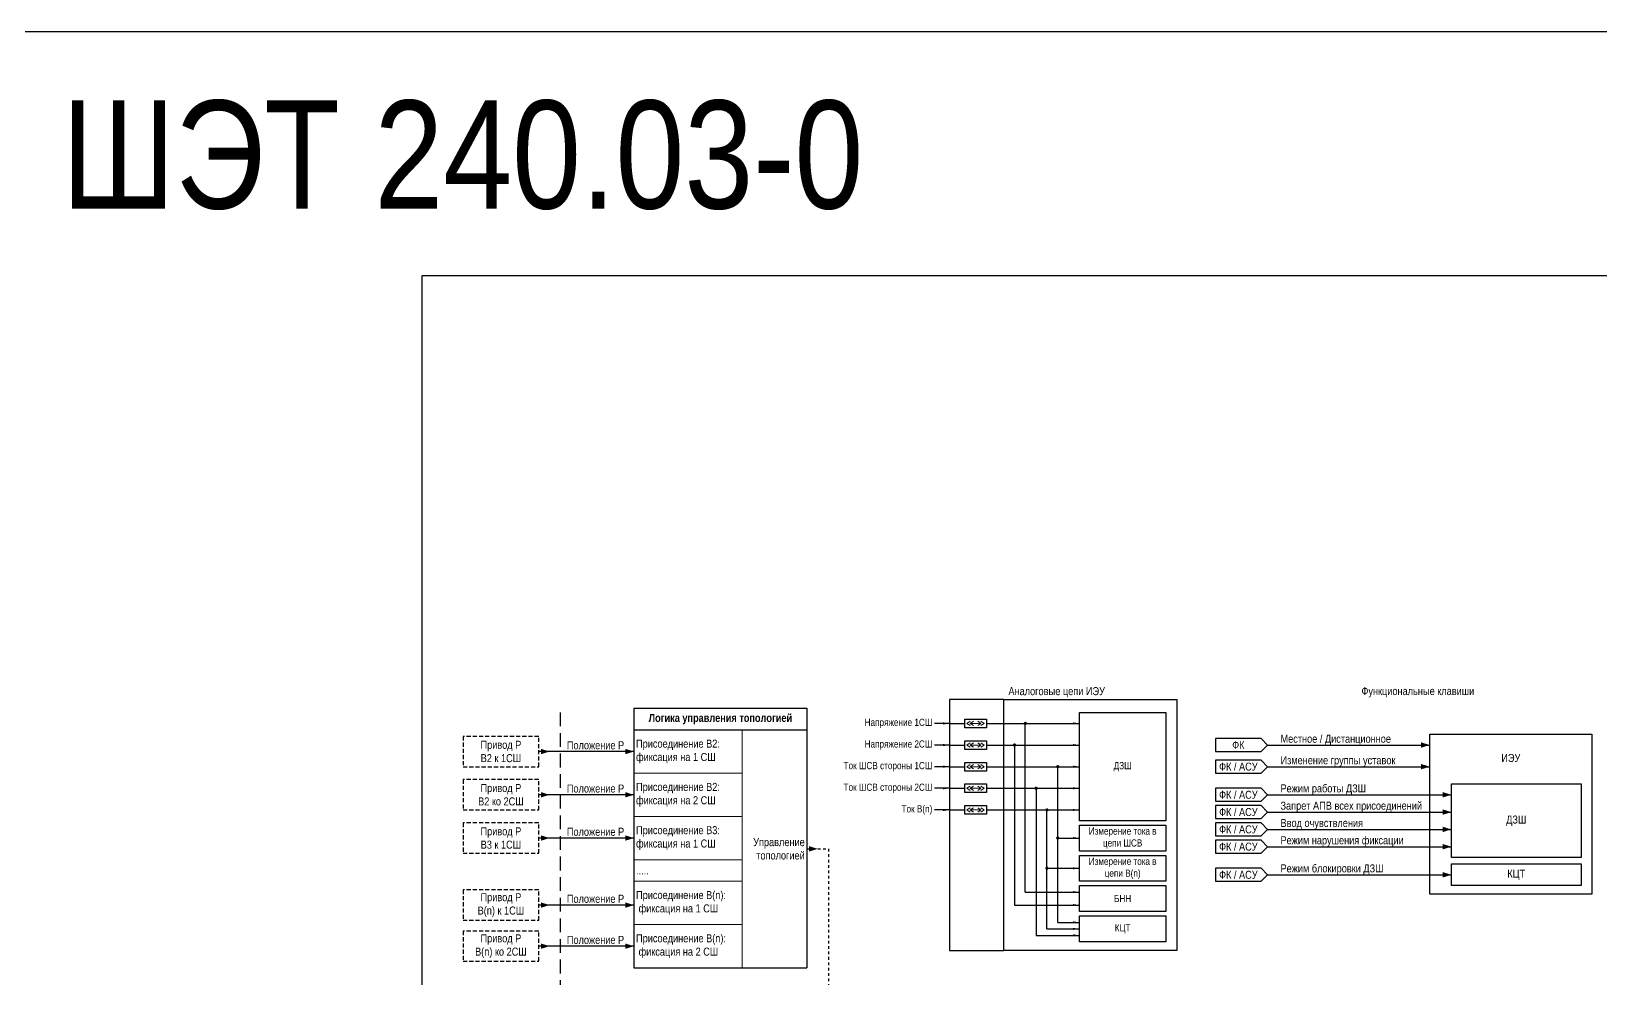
# Model space of a CAD drawing. Header units: millimetres. Extents: x -2550 to 7325, y -3772 to 3128.
# Drawn here: x -81 to 645, y 885 to 1323 of the extents above; entities that cross this region are included whole.
import ezdxf

# ---------------------------------------------------------------- set-up
doc = ezdxf.new("R2010")
doc.units = ezdxf.units.MM
doc.linetypes.add('JIS_02_1.2', pattern=[2.5, 1.25, -1.25])
doc.linetypes.add('штриховая2', pattern=[9.525, 6.35, -3.175])
for name, color, linetype, lineweight in [('Основная', 7, 'Continuous', 30), ('Тонкая', 7, 'Continuous', 18), ('Цепи внешние', 84, 'Continuous', 30), ('Цепи внутренние', 5, 'Continuous', 30), ('Цепи ТН', 200, 'Continuous', 30), ('Цепи ТТ', 23, 'Continuous', 30), ('Цепь - ФК и АСУ', 132, 'Continuous', 30)]:
    doc.layers.add(name, color=color, linetype=linetype, lineweight=lineweight)
doc.styles.add('Narrow', font='ARIALN.TTF')
doc.styles.add('Табл дан', font='ARIALN.TTF')
doc.styles.add('Табл загол', font='ARIALNB.TTF')

# ---------------------------------------------------------------- blocks, each defined once
blk = doc.blocks.new('*T138')
at = {"layer": 'Основная', "color": 0, "linetype": 'ByBlock', "lineweight": -2, "transparency": 16777216}
for p, q in [((0, 0), (80, 0)), ((0, 0), (0, -10)), ((80, 0), (80, -10))]:
    blk.add_line(p, q, dxfattribs=at)
at = {"layer": 'Основная', "color": 0, "linetype": 'ByBlock', "lineweight": 30, "transparency": 16777216}
for p, q in [((0, -10), (80, -10)), ((0, -10), (0, -120)), ((80, -10), (80, -120)), ((0, -120), (80, -120))]:
    blk.add_line(p, q, dxfattribs=at)
at = {"layer": 'Основная', "color": 0, "linetype": 'ByBlock', "lineweight": 18, "transparency": 16777216}
for p, q in [((50, -10), (50, -120)), ((0, -30), (50, -30)), ((0, -50), (50, -50)), ((0, -70), (50, -70)), ((0, -80), (50, -80)), ((0, -100), (50, -100))]:
    blk.add_line(p, q, dxfattribs=at)
at = {"layer": 'Основная', "color": 0, "transparency": 16777216, "char_height": 3.7}
for s, insert, width, attachment_point, style in [('Логика управления топологией ', (40, -5), 77, 5, 'Табл загол'), ('Присоединение В2:       фиксация на 1 СШ ', (1, -20), 48, 4, 'Табл дан'), ('Присоединение В2:       фиксация на 2 СШ ', (1, -40), 48, 4, 'Табл дан'), ('Присоединение В3:       фиксация на 1 СШ ', (1, -60), 48, 4, 'Табл дан'), ('Управление топологией', (79, -65), 28, 6, 'Табл дан'), ('.....', (1, -75), 48, 4, 'Табл дан'), ('Присоединение В(n):       фиксация на 1 СШ  ', (1, -90), 48, 4, 'Табл дан'), ('Присоединение В(n):       фиксация на 2 СШ  ', (1, -110), 48, 4, 'Табл дан')]:
    blk.add_mtext(s, dxfattribs=dict(at, insert=insert, width=width, attachment_point=attachment_point, style=style))
blk = doc.blocks.new('Point')
at = {"layer": 'Основная', "color": 0, "const_width": 1.5}
blk.add_lwpolyline([(-0.75, 0, 1), (0.75, 0, 1)], format="xyb", close=True, dxfattribs=at)

msp = doc.modelspace()

# ---------------------------------------------------------------- linework, layer by layer
at = {"layer": 'Основная', "linetype": 'JIS_02_1.2'}
msp.add_line((288, 945), (288, 880), dxfattribs=at)
at = {"layer": 'Основная', "color": 4}
msp.add_lwpolyline([(-1170, 1323), (1026, 1323), (1026, 405), (-1170, 405)], close=True, dxfattribs=at)
at = {"layer": 'Основная', "color": 1}
msp.add_lwpolyline([(100, 370), (694, 370), (694, 1210), (100, 1210)], close=True, dxfattribs=at)
at = {"layer": 'Основная', "ltscale": 0.3}
msp.add_lwpolyline([(369, 1014), (344, 1014), (344, 898), (369, 898)], dxfattribs=at)
for points in [[(369, 1014), (449, 1014), (449, 898), (369, 898)], [(576, 975), (636, 975), (636, 941), (576, 941)], [(576, 938), (636, 938), (636, 928), (576, 928)]]:
    msp.add_lwpolyline(points, close=True, dxfattribs=at)
at = {"layer": 'Основная'}
for points in [[(351, 1005), (361, 1005), (361, 1001), (351, 1001)], [(404, 1008), (444, 1008), (444, 958), (404, 958)], [(351, 995), (361, 995), (361, 991), (351, 991)], [(566, 998), (641, 998), (641, 924), (566, 924)], [(351, 985), (361, 985), (361, 981), (351, 981)], [(351, 975), (361, 975), (361, 971), (351, 971)], [(351, 965), (361, 965), (361, 961), (351, 961)], [(404, 956), (444, 956), (444, 944), (404, 944)], [(404, 942), (444, 942), (444, 930), (404, 930)], [(404, 928), (444, 928), (444, 916), (404, 916)], [(404, 914), (444, 914), (444, 902), (404, 902)]]:
    msp.add_lwpolyline(points, close=True, dxfattribs=at)
at = {"layer": 'Основная', "ltscale": 0.3}
msp.add_lwpolyline([(283, 945, 0, 2.5, 0), (279, 945, 0, 0, 0)], format="xyseb", dxfattribs=at)
at = {"layer": 'Основная', "linetype": 'JIS_02_1.2'}
msp.add_lwpolyline([(278, 945), (288, 945)], dxfattribs=at)
at = {"layer": 'Тонкая', "ltscale": 0.25}
for p, q in [((352, 1003), (353.5, 1004)), ((353.5, 1002), (352, 1003)), ((353.5, 1003), (355, 1004)), ((355, 1002), (353.5, 1003)), ((358.5, 1003), (357, 1004)), ((357, 1002), (358.5, 1003)), ((360, 1003), (358.5, 1004)), ((358.5, 1002), (360, 1003)), ((352, 993), (353.5, 994)), ((353.5, 992), (352, 993)), ((353.5, 993), (355, 994)), ((355, 992), (353.5, 993)), ((358.5, 993), (357, 994)), ((357, 992), (358.5, 993)), ((360, 993), (358.5, 994)), ((358.5, 992), (360, 993)), ((352, 983), (353.5, 984)), ((353.5, 982), (352, 983)), ((353.5, 983), (355, 984)), ((355, 982), (353.5, 983)), ((358.5, 983), (357, 984)), ((357, 982), (358.5, 983)), ((360, 983), (358.5, 984)), ((358.5, 982), (360, 983)), ((352, 973), (353.5, 974)), ((353.5, 972), (352, 973)), ((353.5, 973), (355, 974)), ((355, 972), (353.5, 973)), ((358.5, 973), (357, 974)), ((357, 972), (358.5, 973)), ((360, 973), (358.5, 974)), ((358.5, 972), (360, 973)), ((352, 963), (353.5, 964)), ((353.5, 962), (352, 963)), ((353.5, 963), (355, 964)), ((355, 962), (353.5, 963)), ((358.5, 963), (357, 964)), ((357, 962), (358.5, 963)), ((360, 963), (358.5, 964)), ((358.5, 962), (360, 963))]:
    msp.add_line(p, q, dxfattribs=at)
at = {"layer": 'Тонкая'}
for p, q in [((358.5, 1003), (353.5, 1003)), ((358.5, 993), (353.5, 993)), ((358.5, 983), (353.5, 983)), ((358.5, 973), (353.5, 973)), ((358.5, 963), (353.5, 963))]:
    msp.add_line(p, q, dxfattribs=at)
at = {"layer": 'Цепи внешние', "linetype": 'штриховая2', "ltscale": 0.3}
for points in [[(154, 997), (119, 997), (119, 983), (154, 983)], [(154, 977), (119, 977), (119, 963), (154, 963)], [(154, 957), (119, 957), (119, 943), (154, 943)], [(154, 926), (119, 926), (119, 912), (154, 912)], [(154, 907), (119, 907), (119, 893), (154, 893)]]:
    msp.add_lwpolyline(points, close=True, dxfattribs=at)
at = {"layer": 'Цепи внешние', "ltscale": 0.3}
for points in [[(159, 990, 0, 2.5, 0), (155, 990, 0, 0, 0)], [(198, 990, 0, 2.5, 0), (194, 990, 0, 0, 0)], [(159, 970, 0, 2.5, 0), (155, 970, 0, 0, 0)], [(198, 970, 0, 2.5, 0), (194, 970, 0, 0, 0)], [(159, 950, 0, 2.5, 0), (155, 950, 0, 0, 0)], [(198, 950, 0, 2.5, 0), (194, 950, 0, 0, 0)], [(159, 919, 0, 2.5, 0), (155, 919, 0, 0, 0)], [(198, 919, 0, 2.5, 0), (194, 919, 0, 0, 0)], [(159, 900, 0, 2.5, 0), (155, 900, 0, 0, 0)], [(198, 900, 0, 2.5, 0), (194, 900, 0, 0, 0)]]:
    msp.add_lwpolyline(points, format="xyseb", dxfattribs=at)
for points in [[(198, 990), (154, 990)], [(198, 970), (154, 970)], [(198, 950), (154, 950)], [(198, 919), (154, 919)], [(198, 900), (154, 900)]]:
    msp.add_lwpolyline(points, dxfattribs=at)
at = {"layer": 'Цепи внутренние', "linetype": 'штриховая2'}
msp.add_lwpolyline([(164, 535), (164, 1010)], dxfattribs=at)
at = {"layer": 'Цепи ТН', "ltscale": 0.3}
for points in [[(344, 1003), (337, 1003)], [(344, 1003), (351, 1003)], [(361, 1003), (404, 1003)], [(344, 993), (337, 993)], [(344, 993), (351, 993)], [(361, 993), (404, 993)], [(379, 925), (404, 925)], [(374, 919), (404, 919)]]:
    msp.add_lwpolyline(points, dxfattribs=at)
at = {"layer": 'Цепи ТН'}
for points in [[(344, 1003, 0, 1, 0), (341, 1003, 0, 0, 0)], [(404, 1003, 0, 1, 0), (401, 1003, 0, 0, 0)], [(344, 993, 0, 1, 0), (341, 993, 0, 0, 0)], [(404, 993, 0, 1, 0), (401, 993, 0, 0, 0)], [(404, 925, 0, 1, 0), (401, 925, 0, 0, 0)], [(404, 919, 0, 1, 0), (401, 919, 0, 0, 0)]]:
    msp.add_lwpolyline(points, format="xyseb", dxfattribs=at)
for points in [[(379, 925), (379, 1003)], [(374, 993), (374, 919)]]:
    msp.add_lwpolyline(points, dxfattribs=at)
at = {"layer": 'Цепи ТТ', "ltscale": 0.3}
for points in [[(344, 983), (337, 983)], [(344, 983), (337, 983)], [(344, 983), (351, 983)], [(361, 983), (404, 983)], [(344, 973), (337, 973)], [(344, 973), (337, 973)], [(344, 973), (351, 973)], [(361, 973), (404, 973)], [(344, 963), (337, 963)], [(344, 963), (337, 963)], [(344, 963), (351, 963)], [(361, 963), (404, 963)], [(394, 950), (404, 950)], [(389, 936), (404, 936)], [(389, 908), (404, 908)], [(394, 911), (404, 911)], [(384, 905), (404, 905)]]:
    msp.add_lwpolyline(points, dxfattribs=at)
at = {"layer": 'Цепи ТТ'}
for points in [[(344, 983, 0, 1, 0), (341, 983, 0, 0, 0)], [(404, 983, 0, 1, 0), (401, 983, 0, 0, 0)], [(344, 973, 0, 1, 0), (341, 973, 0, 0, 0)], [(404, 973, 0, 1, 0), (401, 973, 0, 0, 0)], [(344, 963, 0, 1, 0), (341, 963, 0, 0, 0)], [(404, 963, 0, 1, 0), (401, 963, 0, 0, 0)], [(404, 950, 0, 1, 0), (401, 950, 0, 0, 0)], [(404, 936, 0, 1, 0), (401, 936, 0, 0, 0)], [(404, 911, 0, 1, 0), (401, 911, 0, 0, 0)], [(404, 908, 0, 1, 0), (401, 908, 0, 0, 0)], [(404, 905, 0, 1, 0), (401, 905, 0, 0, 0)]]:
    msp.add_lwpolyline(points, format="xyseb", dxfattribs=at)
for points in [[(394, 950), (394, 983)], [(384, 973), (384, 905)], [(389, 936), (389, 963)], [(394, 911), (394, 950)], [(389, 908), (389, 936)]]:
    msp.add_lwpolyline(points, dxfattribs=at)
at = {"layer": 'Цепь - ФК и АСУ', "ltscale": 0.3}
for points in [[(491, 993), (488, 996), (467, 996), (467, 990), (488, 990), (491, 993)], [(491, 983), (488, 986), (467, 986), (467, 980), (488, 980), (491, 983)], [(491, 970), (488, 973), (467, 973), (467, 967), (488, 967), (491, 970)], [(491, 962), (488, 965), (467, 965), (467, 959), (488, 959), (491, 962)], [(491, 954), (488, 957), (467, 957), (467, 951), (488, 951), (491, 954)], [(491, 946), (488, 949), (467, 949), (467, 943), (488, 943), (491, 946)], [(491, 933), (488, 936), (467, 936), (467, 930), (488, 930), (491, 933)]]:
    msp.add_lwpolyline(points, dxfattribs=at)
for points in [[(566, 993, 0, 2.5, 0), (562, 993, 0, 0, 0)], [(566, 983, 0, 2.5, 0), (562, 983, 0, 0, 0)], [(576, 970, 0, 2.5, 0), (572, 970, 0, 0, 0)], [(576, 962, 0, 2.5, 0), (572, 962, 0, 0, 0)], [(576, 954, 0, 2.5, 0), (572, 954, 0, 0, 0)], [(576, 946, 0, 2.5, 0), (572, 946, 0, 0, 0)], [(576, 933, 0, 2.5, 0), (572, 933, 0, 0, 0)]]:
    msp.add_lwpolyline(points, format="xyseb", dxfattribs=at)
at = {"layer": 'Цепь - ФК и АСУ'}
for points in [[(491, 993), (566, 993)], [(491, 983), (566, 983)], [(491, 970), (576, 970)], [(491, 962), (576, 962)], [(491, 954), (576, 954)], [(491, 946), (576, 946)], [(491, 933), (576, 933)]]:
    msp.add_lwpolyline(points, dxfattribs=at)

# ---------------------------------------------------------------- block references
msp.add_blockref('*T138', (198, 1010))
at = {"layer": 'Цепи ТН', "xscale": 0.5, "yscale": 0.5, "zscale": 0.5}
for p in [(379, 1003), (374, 993)]:
    msp.add_blockref('Point', p, dxfattribs=at)
at = {"layer": 'Цепи ТТ', "xscale": 0.5, "yscale": 0.5, "zscale": 0.5}
for p in [(394, 983), (384, 973), (389, 963), (394, 950), (389, 936)]:
    msp.add_blockref('Point', p, dxfattribs=at)

# ---------------------------------------------------------------- texts
at = {"layer": 'Основная', "color": 2, "style": 'Narrow'}
msp.add_text('ШЭТ 240.03-0', height=50, dxfattribs=at).set_placement((-66.59, 1241.06))
at = {"layer": 'Основная', "style": 'Narrow'}
for s, insert, char_height, width, attachment_point in [('Аналоговые цепи ИЭУ', (393.5, 1015), 3.7, 94, 8), ('Функциональные клавиши', (560.5, 1015), 3.7, 94, 8), ('Напряжение 1СШ ', (336, 1003), 3.3, 71.4983, 6), ('Привод Р\\PВ2 к 1СШ ', (136.5, 990), 3.7, 35, 5), ('Положение Р', (167, 991), 3.7, 37, 7), ('Напряжение 2СШ ', (336, 993), 3.3, 71.4983, 6), ('ФК', (477.5, 993), 3.7, 21, 5), ('Местное / Дистанционное', (497, 993), 3.7, 89, 7), ('Изменение группы уставок', (497, 983), 3.7, 89, 7), ('ИЭУ', (603.5, 987), 3.7, 75, 5), ('Ток ШСВ стороны 1СШ', (336, 983), 3.3, 71.4983, 6), ('ДЗШ', (424, 983), 3.3, 40, 5), ('ФК / АСУ', (477.5, 983), 3.7, 21, 5), ('Привод Р\\PВ2 ко 2СШ ', (136.5, 970), 3.7, 35, 5), ('Положение Р', (167, 971), 3.7, 37, 7), ('Ток ШСВ стороны 2СШ', (336, 973), 3.3, 71.4983, 6), ('Режим работы ДЗШ', (497, 970), 3.7, 89, 7), ('Ток В(n)', (336, 963), 3.3, 71.4983, 6), ('ФК / АСУ', (477.5, 970), 3.7, 21, 5), ('Запрет АПВ всех присоединений', (497, 962), 3.7, 74, 7), ('ФК / АСУ', (477.5, 962), 3.7, 21, 5), ('Ввод очувствления', (497, 954), 3.7, 74, 7), ('ДЗШ', (606, 958), 3.7, 60, 5), ('Привод Р\\PВ3 к 1СШ ', (136.5, 950), 3.7, 35, 5), ('Положение Р', (167, 951), 3.7, 37, 7), ('{\\C0;Измерение }тока в цепи ШСВ', (424, 950), 3.3, 40, 5), ('ФК / АСУ', (477.5, 954), 3.7, 21, 5), ('Режим нарушения фиксации', (497, 946), 3.7, 89, 7), ('ФК / АСУ', (477.5, 946), 3.7, 21, 5), ('{\\C0;Измерение }тока в цепи В(n)', (424, 936), 3.3, 40, 5), ('Режим блокировки ДЗШ', (497, 933), 3.7, 74, 7), ('ФК / АСУ', (477.5, 933), 3.7, 21, 5), ('КЦТ', (606, 933), 3.7, 60, 5), ('Привод Р\\PВ(n) к 1СШ ', (136.5, 919), 3.7, 35, 5), ('Положение Р', (167, 920), 3.7, 37, 7), ('БНН', (424, 922), 3.3, 40, 5), ('КЦТ', (424, 908), 3.3, 40, 5), ('Привод Р\\P\\pt25.9;В(n) ко 2СШ ', (136.5, 900), 3.7, 35, 5), ('Положение Р', (167, 901), 3.7, 37, 7)]:
    msp.add_mtext(s, dxfattribs=dict(at, insert=insert, char_height=char_height, width=width, attachment_point=attachment_point))

doc.saveas('drawing.dxf')
